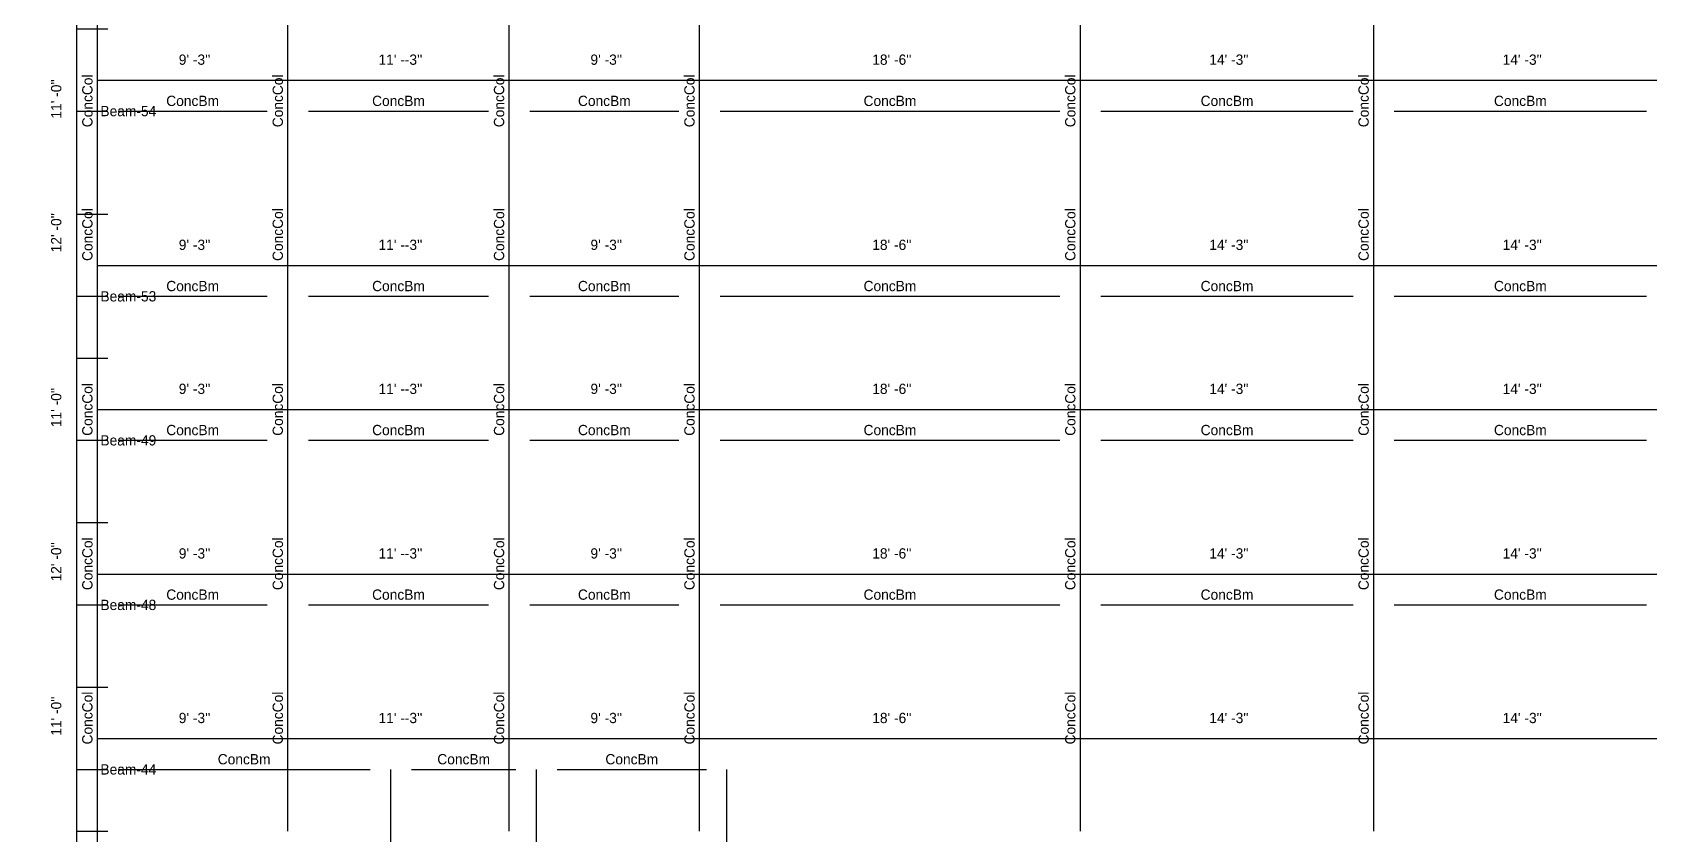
# Model space of a CAD drawing. Extents: x -38 to 2998, y -195 to 11529.
# Drawn here: x -38 to 905, y 1306 to 1774 of the extents above; entities that cross this region are included whole.
import ezdxf
from ezdxf.enums import TextEntityAlignment as Align

# ---------------------------------------------------------------- set-up
doc = ezdxf.new("R2010")
doc.units = 0
doc.header["$MEASUREMENT"] = 0
doc.layers.get('0').update_dxf_attribs({"linetype": 'CONTINUOUS'})
for name, color, linetype in [('CENTERLINES', 7, 'CONTINUOUS'), ('DIMENSIONS', 4, 'CONTINUOUS'), ('TEXT', 5, 'CONTINUOUS')]:
    doc.layers.add(name, color=color, linetype=linetype)
doc.dimstyles.get("Standard").update_dxf_attribs({"dimtxt": 0.18, "dimasz": 0.18, "dimexe": 0.18, "dimexo": 0.0625, "dimgap": 0.09, "dimtad": 0, "dimtih": 1, "dimtoh": 1, "dimdec": 4, "dimzin": 0, "dimtxsty": 'STANDARD', "dimcen": 0.09, "dimazin": 3, "dimtfac": 1, "dimtdec": 4, "dimtofl": 0, "dimtmove": 0, "dimatfit": 3, "dimtolj": 1, "dimtzin": 0})

# ---------------------------------------------------------------- blocks, each defined once
blk = doc.blocks.new('*D1087')
at = {"color": 1, "linetype": 'BYBLOCK'}
for points in [[(-8.29, 1340.29), (-7.23, 1339.23), (-16.77, 1348.77), (-15.71, 1347.71)], [(-8.29, 1196.29), (-7.23, 1195.23), (-16.77, 1204.77), (-15.71, 1203.71)]]:
    blk.add_solid(points, dxfattribs=at)
at = {"layer": 'DIMENSIONS', "color": 9, "linetype": 'BYBLOCK'}
for p, q in [((-12, 1344), (6, 1344)), ((-12, 1200), (6, 1200))]:
    blk.add_line(p, q, dxfattribs=at)
at = {"layer": 'DIMENSIONS', "color": 0, "linetype": 'BYBLOCK'}
blk.add_line((-12, 1200), (-12, 1344), dxfattribs=at)
at = {"layer": 'DIMENSIONS', "color": 0, "linetype": 'BYBLOCK', "insert": (-24, 1272), "char_height": 6, "attachment_point": 5, "rotation": 90}
blk.add_mtext("\\A1; 12' -0''", dxfattribs=at)
blk = doc.blocks.new('*D1088')
at = {"color": 1, "linetype": 'BYBLOCK'}
for points in [[(4.77, 1366.77), (3.71, 1365.71), (-3.71, 1358.29), (-4.77, 1357.23)], [(115.77, 1366.77), (114.71, 1365.71), (107.29, 1358.29), (106.23, 1357.23)]]:
    blk.add_solid(points, dxfattribs=at)
at = {"layer": 'DIMENSIONS', "color": 9, "linetype": 'BYBLOCK'}
for p, q in [((0, 1362), (0, 1380)), ((111, 1362), (111, 1380))]:
    blk.add_line(p, q, dxfattribs=at)
at = {"layer": 'DIMENSIONS', "color": 0, "linetype": 'BYBLOCK'}
blk.add_line((0, 1362), (111, 1362), dxfattribs=at)
at = {"layer": 'DIMENSIONS', "color": 0, "linetype": 'BYBLOCK', "insert": (55.5, 1374), "char_height": 6, "attachment_point": 5}
blk.add_mtext("\\A1; 9' -3''", dxfattribs=at)
blk = doc.blocks.new('*D1089')
at = {"color": 1, "linetype": 'BYBLOCK'}
for points in [[(115.77, 1366.77), (114.71, 1365.71), (107.29, 1358.29), (106.23, 1357.23)], [(244.77, 1366.77), (243.71, 1365.71), (236.29, 1358.29), (235.23, 1357.23)]]:
    blk.add_solid(points, dxfattribs=at)
at = {"layer": 'DIMENSIONS', "color": 9, "linetype": 'BYBLOCK'}
for p, q in [((111, 1362), (111, 1380)), ((240, 1362), (240, 1380))]:
    blk.add_line(p, q, dxfattribs=at)
at = {"layer": 'DIMENSIONS', "color": 0, "linetype": 'BYBLOCK'}
blk.add_line((111, 1362), (240, 1362), dxfattribs=at)
at = {"layer": 'DIMENSIONS', "color": 0, "linetype": 'BYBLOCK', "insert": (175.5, 1374), "char_height": 6, "attachment_point": 5}
blk.add_mtext("\\A1; 11' --3''", dxfattribs=at)
blk = doc.blocks.new('*D1090')
at = {"color": 1, "linetype": 'BYBLOCK'}
for points in [[(244.77, 1366.77), (243.71, 1365.71), (236.29, 1358.29), (235.23, 1357.23)], [(355.77, 1366.77), (354.71, 1365.71), (347.29, 1358.29), (346.23, 1357.23)]]:
    blk.add_solid(points, dxfattribs=at)
at = {"layer": 'DIMENSIONS', "color": 9, "linetype": 'BYBLOCK'}
for p, q in [((240, 1362), (240, 1380)), ((351, 1362), (351, 1380))]:
    blk.add_line(p, q, dxfattribs=at)
at = {"layer": 'DIMENSIONS', "color": 0, "linetype": 'BYBLOCK'}
blk.add_line((240, 1362), (351, 1362), dxfattribs=at)
at = {"layer": 'DIMENSIONS', "color": 0, "linetype": 'BYBLOCK', "insert": (295.5, 1374), "char_height": 6, "attachment_point": 5}
blk.add_mtext("\\A1; 9' -3''", dxfattribs=at)
blk = doc.blocks.new('*D1091')
at = {"color": 1, "linetype": 'BYBLOCK'}
for points in [[(355.77, 1366.77), (354.71, 1365.71), (347.29, 1358.29), (346.23, 1357.23)], [(577.77, 1366.77), (576.71, 1365.71), (569.29, 1358.29), (568.23, 1357.23)]]:
    blk.add_solid(points, dxfattribs=at)
at = {"layer": 'DIMENSIONS', "color": 9, "linetype": 'BYBLOCK'}
for p, q in [((351, 1362), (351, 1380)), ((573, 1362), (573, 1380))]:
    blk.add_line(p, q, dxfattribs=at)
at = {"layer": 'DIMENSIONS', "color": 0, "linetype": 'BYBLOCK'}
blk.add_line((351, 1362), (573, 1362), dxfattribs=at)
at = {"layer": 'DIMENSIONS', "color": 0, "linetype": 'BYBLOCK', "insert": (462, 1374), "char_height": 6, "attachment_point": 5}
blk.add_mtext("\\A1; 18' -6''", dxfattribs=at)
blk = doc.blocks.new('*D1092')
at = {"color": 1, "linetype": 'BYBLOCK'}
for points in [[(577.77, 1366.77), (576.71, 1365.71), (569.29, 1358.29), (568.23, 1357.23)], [(748.77, 1366.77), (747.71, 1365.71), (740.29, 1358.29), (739.23, 1357.23)]]:
    blk.add_solid(points, dxfattribs=at)
at = {"layer": 'DIMENSIONS', "color": 9, "linetype": 'BYBLOCK'}
for p, q in [((573, 1362), (573, 1380)), ((744, 1362), (744, 1380))]:
    blk.add_line(p, q, dxfattribs=at)
at = {"layer": 'DIMENSIONS', "color": 0, "linetype": 'BYBLOCK'}
blk.add_line((573, 1362), (744, 1362), dxfattribs=at)
at = {"layer": 'DIMENSIONS', "color": 0, "linetype": 'BYBLOCK', "insert": (658.5, 1374), "char_height": 6, "attachment_point": 5}
blk.add_mtext("\\A1; 14' -3''", dxfattribs=at)
blk = doc.blocks.new('*D1093')
at = {"color": 1, "linetype": 'BYBLOCK'}
for points in [[(748.77, 1366.77), (747.71, 1365.71), (740.29, 1358.29), (739.23, 1357.23)], [(919.77, 1366.77), (918.71, 1365.71), (911.29, 1358.29), (910.23, 1357.23)]]:
    blk.add_solid(points, dxfattribs=at)
at = {"layer": 'DIMENSIONS', "color": 9, "linetype": 'BYBLOCK'}
for p, q in [((744, 1362), (744, 1380)), ((915, 1362), (915, 1380))]:
    blk.add_line(p, q, dxfattribs=at)
at = {"layer": 'DIMENSIONS', "color": 0, "linetype": 'BYBLOCK'}
blk.add_line((744, 1362), (915, 1362), dxfattribs=at)
at = {"layer": 'DIMENSIONS', "color": 0, "linetype": 'BYBLOCK', "insert": (829.5, 1374), "char_height": 6, "attachment_point": 5}
blk.add_mtext("\\A1; 14' -3''", dxfattribs=at)
blk = doc.blocks.new('*D1103')
at = {"color": 1, "linetype": 'BYBLOCK'}
for points in [[(-8.29, 1532.29), (-7.23, 1531.23), (-16.77, 1540.77), (-15.71, 1539.71)], [(-8.29, 1388.29), (-7.23, 1387.23), (-16.77, 1396.77), (-15.71, 1395.71)]]:
    blk.add_solid(points, dxfattribs=at)
at = {"layer": 'DIMENSIONS', "color": 9, "linetype": 'BYBLOCK'}
for p, q in [((-12, 1536), (6, 1536)), ((-12, 1392), (6, 1392))]:
    blk.add_line(p, q, dxfattribs=at)
at = {"layer": 'DIMENSIONS', "color": 0, "linetype": 'BYBLOCK'}
blk.add_line((-12, 1392), (-12, 1536), dxfattribs=at)
at = {"layer": 'DIMENSIONS', "color": 0, "linetype": 'BYBLOCK', "insert": (-24, 1464), "char_height": 6, "attachment_point": 5, "rotation": 90}
blk.add_mtext("\\A1; 12' -0''", dxfattribs=at)
blk = doc.blocks.new('*D1104')
at = {"color": 1, "linetype": 'BYBLOCK'}
for points in [[(4.77, 1558.77), (3.71, 1557.71), (-3.71, 1550.29), (-4.77, 1549.23)], [(115.77, 1558.77), (114.71, 1557.71), (107.29, 1550.29), (106.23, 1549.23)]]:
    blk.add_solid(points, dxfattribs=at)
at = {"layer": 'DIMENSIONS', "color": 9, "linetype": 'BYBLOCK'}
for p, q in [((0, 1554), (0, 1572)), ((111, 1554), (111, 1572))]:
    blk.add_line(p, q, dxfattribs=at)
at = {"layer": 'DIMENSIONS', "color": 0, "linetype": 'BYBLOCK'}
blk.add_line((0, 1554), (111, 1554), dxfattribs=at)
at = {"layer": 'DIMENSIONS', "color": 0, "linetype": 'BYBLOCK', "insert": (55.5, 1566), "char_height": 6, "attachment_point": 5}
blk.add_mtext("\\A1; 9' -3''", dxfattribs=at)
blk = doc.blocks.new('*D1105')
at = {"color": 1, "linetype": 'BYBLOCK'}
for points in [[(115.77, 1558.77), (114.71, 1557.71), (107.29, 1550.29), (106.23, 1549.23)], [(244.77, 1558.77), (243.71, 1557.71), (236.29, 1550.29), (235.23, 1549.23)]]:
    blk.add_solid(points, dxfattribs=at)
at = {"layer": 'DIMENSIONS', "color": 9, "linetype": 'BYBLOCK'}
for p, q in [((111, 1554), (111, 1572)), ((240, 1554), (240, 1572))]:
    blk.add_line(p, q, dxfattribs=at)
at = {"layer": 'DIMENSIONS', "color": 0, "linetype": 'BYBLOCK'}
blk.add_line((111, 1554), (240, 1554), dxfattribs=at)
at = {"layer": 'DIMENSIONS', "color": 0, "linetype": 'BYBLOCK', "insert": (175.5, 1566), "char_height": 6, "attachment_point": 5}
blk.add_mtext("\\A1; 11' --3''", dxfattribs=at)
blk = doc.blocks.new('*D1106')
at = {"color": 1, "linetype": 'BYBLOCK'}
for points in [[(244.77, 1558.77), (243.71, 1557.71), (236.29, 1550.29), (235.23, 1549.23)], [(355.77, 1558.77), (354.71, 1557.71), (347.29, 1550.29), (346.23, 1549.23)]]:
    blk.add_solid(points, dxfattribs=at)
at = {"layer": 'DIMENSIONS', "color": 9, "linetype": 'BYBLOCK'}
for p, q in [((240, 1554), (240, 1572)), ((351, 1554), (351, 1572))]:
    blk.add_line(p, q, dxfattribs=at)
at = {"layer": 'DIMENSIONS', "color": 0, "linetype": 'BYBLOCK'}
blk.add_line((240, 1554), (351, 1554), dxfattribs=at)
at = {"layer": 'DIMENSIONS', "color": 0, "linetype": 'BYBLOCK', "insert": (295.5, 1566), "char_height": 6, "attachment_point": 5}
blk.add_mtext("\\A1; 9' -3''", dxfattribs=at)
blk = doc.blocks.new('*D1107')
at = {"color": 1, "linetype": 'BYBLOCK'}
for points in [[(355.77, 1558.77), (354.71, 1557.71), (347.29, 1550.29), (346.23, 1549.23)], [(577.77, 1558.77), (576.71, 1557.71), (569.29, 1550.29), (568.23, 1549.23)]]:
    blk.add_solid(points, dxfattribs=at)
at = {"layer": 'DIMENSIONS', "color": 9, "linetype": 'BYBLOCK'}
for p, q in [((351, 1554), (351, 1572)), ((573, 1554), (573, 1572))]:
    blk.add_line(p, q, dxfattribs=at)
at = {"layer": 'DIMENSIONS', "color": 0, "linetype": 'BYBLOCK'}
blk.add_line((351, 1554), (573, 1554), dxfattribs=at)
at = {"layer": 'DIMENSIONS', "color": 0, "linetype": 'BYBLOCK', "insert": (462, 1566), "char_height": 6, "attachment_point": 5}
blk.add_mtext("\\A1; 18' -6''", dxfattribs=at)
blk = doc.blocks.new('*D1108')
at = {"color": 1, "linetype": 'BYBLOCK'}
for points in [[(577.77, 1558.77), (576.71, 1557.71), (569.29, 1550.29), (568.23, 1549.23)], [(748.77, 1558.77), (747.71, 1557.71), (740.29, 1550.29), (739.23, 1549.23)]]:
    blk.add_solid(points, dxfattribs=at)
at = {"layer": 'DIMENSIONS', "color": 9, "linetype": 'BYBLOCK'}
for p, q in [((573, 1554), (573, 1572)), ((744, 1554), (744, 1572))]:
    blk.add_line(p, q, dxfattribs=at)
at = {"layer": 'DIMENSIONS', "color": 0, "linetype": 'BYBLOCK'}
blk.add_line((573, 1554), (744, 1554), dxfattribs=at)
at = {"layer": 'DIMENSIONS', "color": 0, "linetype": 'BYBLOCK', "insert": (658.5, 1566), "char_height": 6, "attachment_point": 5}
blk.add_mtext("\\A1; 14' -3''", dxfattribs=at)
blk = doc.blocks.new('*D1109')
at = {"color": 1, "linetype": 'BYBLOCK'}
for points in [[(748.77, 1558.77), (747.71, 1557.71), (740.29, 1550.29), (739.23, 1549.23)], [(919.77, 1558.77), (918.71, 1557.71), (911.29, 1550.29), (910.23, 1549.23)]]:
    blk.add_solid(points, dxfattribs=at)
at = {"layer": 'DIMENSIONS', "color": 9, "linetype": 'BYBLOCK'}
for p, q in [((744, 1554), (744, 1572)), ((915, 1554), (915, 1572))]:
    blk.add_line(p, q, dxfattribs=at)
at = {"layer": 'DIMENSIONS', "color": 0, "linetype": 'BYBLOCK'}
blk.add_line((744, 1554), (915, 1554), dxfattribs=at)
at = {"layer": 'DIMENSIONS', "color": 0, "linetype": 'BYBLOCK', "insert": (829.5, 1566), "char_height": 6, "attachment_point": 5}
blk.add_mtext("\\A1; 14' -3''", dxfattribs=at)
blk = doc.blocks.new('*D1119')
at = {"color": 1, "linetype": 'BYBLOCK'}
for points in [[(-8.29, 1724.29), (-7.23, 1723.23), (-16.77, 1732.77), (-15.71, 1731.71)], [(-8.29, 1580.29), (-7.23, 1579.23), (-16.77, 1588.77), (-15.71, 1587.71)]]:
    blk.add_solid(points, dxfattribs=at)
at = {"layer": 'DIMENSIONS', "color": 9, "linetype": 'BYBLOCK'}
for p, q in [((-12, 1728), (6, 1728)), ((-12, 1584), (6, 1584))]:
    blk.add_line(p, q, dxfattribs=at)
at = {"layer": 'DIMENSIONS', "color": 0, "linetype": 'BYBLOCK'}
blk.add_line((-12, 1584), (-12, 1728), dxfattribs=at)
at = {"layer": 'DIMENSIONS', "color": 0, "linetype": 'BYBLOCK', "insert": (-24, 1656), "char_height": 6, "attachment_point": 5, "rotation": 90}
blk.add_mtext("\\A1; 12' -0''", dxfattribs=at)
blk = doc.blocks.new('*D1120')
at = {"color": 1, "linetype": 'BYBLOCK'}
for points in [[(4.77, 1750.77), (3.71, 1749.71), (-3.71, 1742.29), (-4.77, 1741.23)], [(115.77, 1750.77), (114.71, 1749.71), (107.29, 1742.29), (106.23, 1741.23)]]:
    blk.add_solid(points, dxfattribs=at)
at = {"layer": 'DIMENSIONS', "color": 9, "linetype": 'BYBLOCK'}
for p, q in [((0, 1746), (0, 1764)), ((111, 1746), (111, 1764))]:
    blk.add_line(p, q, dxfattribs=at)
at = {"layer": 'DIMENSIONS', "color": 0, "linetype": 'BYBLOCK'}
blk.add_line((0, 1746), (111, 1746), dxfattribs=at)
at = {"layer": 'DIMENSIONS', "color": 0, "linetype": 'BYBLOCK', "insert": (55.5, 1758), "char_height": 6, "attachment_point": 5}
blk.add_mtext("\\A1; 9' -3''", dxfattribs=at)
blk = doc.blocks.new('*D1121')
at = {"color": 1, "linetype": 'BYBLOCK'}
for points in [[(115.77, 1750.77), (114.71, 1749.71), (107.29, 1742.29), (106.23, 1741.23)], [(244.77, 1750.77), (243.71, 1749.71), (236.29, 1742.29), (235.23, 1741.23)]]:
    blk.add_solid(points, dxfattribs=at)
at = {"layer": 'DIMENSIONS', "color": 9, "linetype": 'BYBLOCK'}
for p, q in [((111, 1746), (111, 1764)), ((240, 1746), (240, 1764))]:
    blk.add_line(p, q, dxfattribs=at)
at = {"layer": 'DIMENSIONS', "color": 0, "linetype": 'BYBLOCK'}
blk.add_line((111, 1746), (240, 1746), dxfattribs=at)
at = {"layer": 'DIMENSIONS', "color": 0, "linetype": 'BYBLOCK', "insert": (175.5, 1758), "char_height": 6, "attachment_point": 5}
blk.add_mtext("\\A1; 11' --3''", dxfattribs=at)
blk = doc.blocks.new('*D1122')
at = {"color": 1, "linetype": 'BYBLOCK'}
for points in [[(244.77, 1750.77), (243.71, 1749.71), (236.29, 1742.29), (235.23, 1741.23)], [(355.77, 1750.77), (354.71, 1749.71), (347.29, 1742.29), (346.23, 1741.23)]]:
    blk.add_solid(points, dxfattribs=at)
at = {"layer": 'DIMENSIONS', "color": 9, "linetype": 'BYBLOCK'}
for p, q in [((240, 1746), (240, 1764)), ((351, 1746), (351, 1764))]:
    blk.add_line(p, q, dxfattribs=at)
at = {"layer": 'DIMENSIONS', "color": 0, "linetype": 'BYBLOCK'}
blk.add_line((240, 1746), (351, 1746), dxfattribs=at)
at = {"layer": 'DIMENSIONS', "color": 0, "linetype": 'BYBLOCK', "insert": (295.5, 1758), "char_height": 6, "attachment_point": 5}
blk.add_mtext("\\A1; 9' -3''", dxfattribs=at)
blk = doc.blocks.new('*D1123')
at = {"color": 1, "linetype": 'BYBLOCK'}
for points in [[(355.77, 1750.77), (354.71, 1749.71), (347.29, 1742.29), (346.23, 1741.23)], [(577.77, 1750.77), (576.71, 1749.71), (569.29, 1742.29), (568.23, 1741.23)]]:
    blk.add_solid(points, dxfattribs=at)
at = {"layer": 'DIMENSIONS', "color": 9, "linetype": 'BYBLOCK'}
for p, q in [((351, 1746), (351, 1764)), ((573, 1746), (573, 1764))]:
    blk.add_line(p, q, dxfattribs=at)
at = {"layer": 'DIMENSIONS', "color": 0, "linetype": 'BYBLOCK'}
blk.add_line((351, 1746), (573, 1746), dxfattribs=at)
at = {"layer": 'DIMENSIONS', "color": 0, "linetype": 'BYBLOCK', "insert": (462, 1758), "char_height": 6, "attachment_point": 5}
blk.add_mtext("\\A1; 18' -6''", dxfattribs=at)
blk = doc.blocks.new('*D1124')
at = {"color": 1, "linetype": 'BYBLOCK'}
for points in [[(577.77, 1750.77), (576.71, 1749.71), (569.29, 1742.29), (568.23, 1741.23)], [(748.77, 1750.77), (747.71, 1749.71), (740.29, 1742.29), (739.23, 1741.23)]]:
    blk.add_solid(points, dxfattribs=at)
at = {"layer": 'DIMENSIONS', "color": 9, "linetype": 'BYBLOCK'}
for p, q in [((573, 1746), (573, 1764)), ((744, 1746), (744, 1764))]:
    blk.add_line(p, q, dxfattribs=at)
at = {"layer": 'DIMENSIONS', "color": 0, "linetype": 'BYBLOCK'}
blk.add_line((573, 1746), (744, 1746), dxfattribs=at)
at = {"layer": 'DIMENSIONS', "color": 0, "linetype": 'BYBLOCK', "insert": (658.5, 1758), "char_height": 6, "attachment_point": 5}
blk.add_mtext("\\A1; 14' -3''", dxfattribs=at)
blk = doc.blocks.new('*D1125')
at = {"color": 1, "linetype": 'BYBLOCK'}
for points in [[(748.77, 1750.77), (747.71, 1749.71), (740.29, 1742.29), (739.23, 1741.23)], [(919.77, 1750.77), (918.71, 1749.71), (911.29, 1742.29), (910.23, 1741.23)]]:
    blk.add_solid(points, dxfattribs=at)
at = {"layer": 'DIMENSIONS', "color": 9, "linetype": 'BYBLOCK'}
for p, q in [((744, 1746), (744, 1764)), ((915, 1746), (915, 1764))]:
    blk.add_line(p, q, dxfattribs=at)
at = {"layer": 'DIMENSIONS', "color": 0, "linetype": 'BYBLOCK'}
blk.add_line((744, 1746), (915, 1746), dxfattribs=at)
at = {"layer": 'DIMENSIONS', "color": 0, "linetype": 'BYBLOCK', "insert": (829.5, 1758), "char_height": 6, "attachment_point": 5}
blk.add_mtext("\\A1; 14' -3''", dxfattribs=at)
blk = doc.blocks.new('*D1135')
at = {"color": 1, "linetype": 'BYBLOCK'}
for points in [[(-8.29, 1916.29), (-7.23, 1915.23), (-16.77, 1924.77), (-15.71, 1923.71)], [(-8.29, 1772.29), (-7.23, 1771.23), (-16.77, 1780.77), (-15.71, 1779.71)]]:
    blk.add_solid(points, dxfattribs=at)
at = {"layer": 'DIMENSIONS', "color": 9, "linetype": 'BYBLOCK'}
for p, q in [((-12, 1920), (6, 1920)), ((-12, 1776), (6, 1776))]:
    blk.add_line(p, q, dxfattribs=at)
at = {"layer": 'DIMENSIONS', "color": 0, "linetype": 'BYBLOCK'}
blk.add_line((-12, 1776), (-12, 1920), dxfattribs=at)
at = {"layer": 'DIMENSIONS', "color": 0, "linetype": 'BYBLOCK', "insert": (-24, 1848), "char_height": 6, "attachment_point": 5, "rotation": 90}
blk.add_mtext("\\A1; 12' -0''", dxfattribs=at)
blk = doc.blocks.new('*D1573')
at = {"color": 1, "linetype": 'BYBLOCK'}
for points in [[(-8.29, 1436.29), (-7.23, 1435.23), (-16.77, 1444.77), (-15.71, 1443.71)], [(-8.29, 1304.29), (-7.23, 1303.23), (-16.77, 1312.77), (-15.71, 1311.71)]]:
    blk.add_solid(points, dxfattribs=at)
at = {"layer": 'DIMENSIONS', "color": 9, "linetype": 'BYBLOCK'}
for p, q in [((-12, 1440), (6, 1440)), ((-12, 1308), (6, 1308))]:
    blk.add_line(p, q, dxfattribs=at)
at = {"layer": 'DIMENSIONS', "color": 0, "linetype": 'BYBLOCK'}
blk.add_line((-12, 1308), (-12, 1440), dxfattribs=at)
at = {"layer": 'DIMENSIONS', "color": 0, "linetype": 'BYBLOCK', "insert": (-24, 1374), "char_height": 6, "attachment_point": 5, "rotation": 90}
blk.add_mtext("\\A1; 11' -0''", dxfattribs=at)
blk = doc.blocks.new('*D1574')
at = {"color": 1, "linetype": 'BYBLOCK'}
for points in [[(4.77, 1462.77), (3.71, 1461.71), (-3.71, 1454.29), (-4.77, 1453.23)], [(115.77, 1462.77), (114.71, 1461.71), (107.29, 1454.29), (106.23, 1453.23)]]:
    blk.add_solid(points, dxfattribs=at)
at = {"layer": 'DIMENSIONS', "color": 9, "linetype": 'BYBLOCK'}
for p, q in [((0, 1458), (0, 1476)), ((111, 1458), (111, 1476))]:
    blk.add_line(p, q, dxfattribs=at)
at = {"layer": 'DIMENSIONS', "color": 0, "linetype": 'BYBLOCK'}
blk.add_line((0, 1458), (111, 1458), dxfattribs=at)
at = {"layer": 'DIMENSIONS', "color": 0, "linetype": 'BYBLOCK', "insert": (55.5, 1470), "char_height": 6, "attachment_point": 5}
blk.add_mtext("\\A1; 9' -3''", dxfattribs=at)
blk = doc.blocks.new('*D1575')
at = {"color": 1, "linetype": 'BYBLOCK'}
for points in [[(115.77, 1462.77), (114.71, 1461.71), (107.29, 1454.29), (106.23, 1453.23)], [(244.77, 1462.77), (243.71, 1461.71), (236.29, 1454.29), (235.23, 1453.23)]]:
    blk.add_solid(points, dxfattribs=at)
at = {"layer": 'DIMENSIONS', "color": 9, "linetype": 'BYBLOCK'}
for p, q in [((111, 1458), (111, 1476)), ((240, 1458), (240, 1476))]:
    blk.add_line(p, q, dxfattribs=at)
at = {"layer": 'DIMENSIONS', "color": 0, "linetype": 'BYBLOCK'}
blk.add_line((111, 1458), (240, 1458), dxfattribs=at)
at = {"layer": 'DIMENSIONS', "color": 0, "linetype": 'BYBLOCK', "insert": (175.5, 1470), "char_height": 6, "attachment_point": 5}
blk.add_mtext("\\A1; 11' --3''", dxfattribs=at)
blk = doc.blocks.new('*D1576')
at = {"color": 1, "linetype": 'BYBLOCK'}
for points in [[(244.77, 1462.77), (243.71, 1461.71), (236.29, 1454.29), (235.23, 1453.23)], [(355.77, 1462.77), (354.71, 1461.71), (347.29, 1454.29), (346.23, 1453.23)]]:
    blk.add_solid(points, dxfattribs=at)
at = {"layer": 'DIMENSIONS', "color": 9, "linetype": 'BYBLOCK'}
for p, q in [((240, 1458), (240, 1476)), ((351, 1458), (351, 1476))]:
    blk.add_line(p, q, dxfattribs=at)
at = {"layer": 'DIMENSIONS', "color": 0, "linetype": 'BYBLOCK'}
blk.add_line((240, 1458), (351, 1458), dxfattribs=at)
at = {"layer": 'DIMENSIONS', "color": 0, "linetype": 'BYBLOCK', "insert": (295.5, 1470), "char_height": 6, "attachment_point": 5}
blk.add_mtext("\\A1; 9' -3''", dxfattribs=at)
blk = doc.blocks.new('*D1577')
at = {"color": 1, "linetype": 'BYBLOCK'}
for points in [[(355.77, 1462.77), (354.71, 1461.71), (347.29, 1454.29), (346.23, 1453.23)], [(577.77, 1462.77), (576.71, 1461.71), (569.29, 1454.29), (568.23, 1453.23)]]:
    blk.add_solid(points, dxfattribs=at)
at = {"layer": 'DIMENSIONS', "color": 9, "linetype": 'BYBLOCK'}
for p, q in [((351, 1458), (351, 1476)), ((573, 1458), (573, 1476))]:
    blk.add_line(p, q, dxfattribs=at)
at = {"layer": 'DIMENSIONS', "color": 0, "linetype": 'BYBLOCK'}
blk.add_line((351, 1458), (573, 1458), dxfattribs=at)
at = {"layer": 'DIMENSIONS', "color": 0, "linetype": 'BYBLOCK', "insert": (462, 1470), "char_height": 6, "attachment_point": 5}
blk.add_mtext("\\A1; 18' -6''", dxfattribs=at)
blk = doc.blocks.new('*D1578')
at = {"color": 1, "linetype": 'BYBLOCK'}
for points in [[(577.77, 1462.77), (576.71, 1461.71), (569.29, 1454.29), (568.23, 1453.23)], [(748.77, 1462.77), (747.71, 1461.71), (740.29, 1454.29), (739.23, 1453.23)]]:
    blk.add_solid(points, dxfattribs=at)
at = {"layer": 'DIMENSIONS', "color": 9, "linetype": 'BYBLOCK'}
for p, q in [((573, 1458), (573, 1476)), ((744, 1458), (744, 1476))]:
    blk.add_line(p, q, dxfattribs=at)
at = {"layer": 'DIMENSIONS', "color": 0, "linetype": 'BYBLOCK'}
blk.add_line((573, 1458), (744, 1458), dxfattribs=at)
at = {"layer": 'DIMENSIONS', "color": 0, "linetype": 'BYBLOCK', "insert": (658.5, 1470), "char_height": 6, "attachment_point": 5}
blk.add_mtext("\\A1; 14' -3''", dxfattribs=at)
blk = doc.blocks.new('*D1579')
at = {"color": 1, "linetype": 'BYBLOCK'}
for points in [[(748.77, 1462.77), (747.71, 1461.71), (740.29, 1454.29), (739.23, 1453.23)], [(919.77, 1462.77), (918.71, 1461.71), (911.29, 1454.29), (910.23, 1453.23)]]:
    blk.add_solid(points, dxfattribs=at)
at = {"layer": 'DIMENSIONS', "color": 9, "linetype": 'BYBLOCK'}
for p, q in [((744, 1458), (744, 1476)), ((915, 1458), (915, 1476))]:
    blk.add_line(p, q, dxfattribs=at)
at = {"layer": 'DIMENSIONS', "color": 0, "linetype": 'BYBLOCK'}
blk.add_line((744, 1458), (915, 1458), dxfattribs=at)
at = {"layer": 'DIMENSIONS', "color": 0, "linetype": 'BYBLOCK', "insert": (829.5, 1470), "char_height": 6, "attachment_point": 5}
blk.add_mtext("\\A1; 14' -3''", dxfattribs=at)
blk = doc.blocks.new('*D1589')
at = {"color": 1, "linetype": 'BYBLOCK'}
for points in [[(-8.29, 1616.29), (-7.23, 1615.23), (-16.77, 1624.77), (-15.71, 1623.71)], [(-8.29, 1484.29), (-7.23, 1483.23), (-16.77, 1492.77), (-15.71, 1491.71)]]:
    blk.add_solid(points, dxfattribs=at)
at = {"layer": 'DIMENSIONS', "color": 9, "linetype": 'BYBLOCK'}
for p, q in [((-12, 1620), (6, 1620)), ((-12, 1488), (6, 1488))]:
    blk.add_line(p, q, dxfattribs=at)
at = {"layer": 'DIMENSIONS', "color": 0, "linetype": 'BYBLOCK'}
blk.add_line((-12, 1488), (-12, 1620), dxfattribs=at)
at = {"layer": 'DIMENSIONS', "color": 0, "linetype": 'BYBLOCK', "insert": (-24, 1554), "char_height": 6, "attachment_point": 5, "rotation": 90}
blk.add_mtext("\\A1; 11' -0''", dxfattribs=at)
blk = doc.blocks.new('*D1590')
at = {"color": 1, "linetype": 'BYBLOCK'}
for points in [[(4.77, 1642.77), (3.71, 1641.71), (-3.71, 1634.29), (-4.77, 1633.23)], [(115.77, 1642.77), (114.71, 1641.71), (107.29, 1634.29), (106.23, 1633.23)]]:
    blk.add_solid(points, dxfattribs=at)
at = {"layer": 'DIMENSIONS', "color": 9, "linetype": 'BYBLOCK'}
for p, q in [((0, 1638), (0, 1656)), ((111, 1638), (111, 1656))]:
    blk.add_line(p, q, dxfattribs=at)
at = {"layer": 'DIMENSIONS', "color": 0, "linetype": 'BYBLOCK'}
blk.add_line((0, 1638), (111, 1638), dxfattribs=at)
at = {"layer": 'DIMENSIONS', "color": 0, "linetype": 'BYBLOCK', "insert": (55.5, 1650), "char_height": 6, "attachment_point": 5}
blk.add_mtext("\\A1; 9' -3''", dxfattribs=at)
blk = doc.blocks.new('*D1591')
at = {"color": 1, "linetype": 'BYBLOCK'}
for points in [[(115.77, 1642.77), (114.71, 1641.71), (107.29, 1634.29), (106.23, 1633.23)], [(244.77, 1642.77), (243.71, 1641.71), (236.29, 1634.29), (235.23, 1633.23)]]:
    blk.add_solid(points, dxfattribs=at)
at = {"layer": 'DIMENSIONS', "color": 9, "linetype": 'BYBLOCK'}
for p, q in [((111, 1638), (111, 1656)), ((240, 1638), (240, 1656))]:
    blk.add_line(p, q, dxfattribs=at)
at = {"layer": 'DIMENSIONS', "color": 0, "linetype": 'BYBLOCK'}
blk.add_line((111, 1638), (240, 1638), dxfattribs=at)
at = {"layer": 'DIMENSIONS', "color": 0, "linetype": 'BYBLOCK', "insert": (175.5, 1650), "char_height": 6, "attachment_point": 5}
blk.add_mtext("\\A1; 11' --3''", dxfattribs=at)
blk = doc.blocks.new('*D1592')
at = {"color": 1, "linetype": 'BYBLOCK'}
for points in [[(244.77, 1642.77), (243.71, 1641.71), (236.29, 1634.29), (235.23, 1633.23)], [(355.77, 1642.77), (354.71, 1641.71), (347.29, 1634.29), (346.23, 1633.23)]]:
    blk.add_solid(points, dxfattribs=at)
at = {"layer": 'DIMENSIONS', "color": 9, "linetype": 'BYBLOCK'}
for p, q in [((240, 1638), (240, 1656)), ((351, 1638), (351, 1656))]:
    blk.add_line(p, q, dxfattribs=at)
at = {"layer": 'DIMENSIONS', "color": 0, "linetype": 'BYBLOCK'}
blk.add_line((240, 1638), (351, 1638), dxfattribs=at)
at = {"layer": 'DIMENSIONS', "color": 0, "linetype": 'BYBLOCK', "insert": (295.5, 1650), "char_height": 6, "attachment_point": 5}
blk.add_mtext("\\A1; 9' -3''", dxfattribs=at)
blk = doc.blocks.new('*D1593')
at = {"color": 1, "linetype": 'BYBLOCK'}
for points in [[(355.77, 1642.77), (354.71, 1641.71), (347.29, 1634.29), (346.23, 1633.23)], [(577.77, 1642.77), (576.71, 1641.71), (569.29, 1634.29), (568.23, 1633.23)]]:
    blk.add_solid(points, dxfattribs=at)
at = {"layer": 'DIMENSIONS', "color": 9, "linetype": 'BYBLOCK'}
for p, q in [((351, 1638), (351, 1656)), ((573, 1638), (573, 1656))]:
    blk.add_line(p, q, dxfattribs=at)
at = {"layer": 'DIMENSIONS', "color": 0, "linetype": 'BYBLOCK'}
blk.add_line((351, 1638), (573, 1638), dxfattribs=at)
at = {"layer": 'DIMENSIONS', "color": 0, "linetype": 'BYBLOCK', "insert": (462, 1650), "char_height": 6, "attachment_point": 5}
blk.add_mtext("\\A1; 18' -6''", dxfattribs=at)
blk = doc.blocks.new('*D1594')
at = {"color": 1, "linetype": 'BYBLOCK'}
for points in [[(577.77, 1642.77), (576.71, 1641.71), (569.29, 1634.29), (568.23, 1633.23)], [(748.77, 1642.77), (747.71, 1641.71), (740.29, 1634.29), (739.23, 1633.23)]]:
    blk.add_solid(points, dxfattribs=at)
at = {"layer": 'DIMENSIONS', "color": 9, "linetype": 'BYBLOCK'}
for p, q in [((573, 1638), (573, 1656)), ((744, 1638), (744, 1656))]:
    blk.add_line(p, q, dxfattribs=at)
at = {"layer": 'DIMENSIONS', "color": 0, "linetype": 'BYBLOCK'}
blk.add_line((573, 1638), (744, 1638), dxfattribs=at)
at = {"layer": 'DIMENSIONS', "color": 0, "linetype": 'BYBLOCK', "insert": (658.5, 1650), "char_height": 6, "attachment_point": 5}
blk.add_mtext("\\A1; 14' -3''", dxfattribs=at)
blk = doc.blocks.new('*D1595')
at = {"color": 1, "linetype": 'BYBLOCK'}
for points in [[(748.77, 1642.77), (747.71, 1641.71), (740.29, 1634.29), (739.23, 1633.23)], [(919.77, 1642.77), (918.71, 1641.71), (911.29, 1634.29), (910.23, 1633.23)]]:
    blk.add_solid(points, dxfattribs=at)
at = {"layer": 'DIMENSIONS', "color": 9, "linetype": 'BYBLOCK'}
for p, q in [((744, 1638), (744, 1656)), ((915, 1638), (915, 1656))]:
    blk.add_line(p, q, dxfattribs=at)
at = {"layer": 'DIMENSIONS', "color": 0, "linetype": 'BYBLOCK'}
blk.add_line((744, 1638), (915, 1638), dxfattribs=at)
at = {"layer": 'DIMENSIONS', "color": 0, "linetype": 'BYBLOCK', "insert": (829.5, 1650), "char_height": 6, "attachment_point": 5}
blk.add_mtext("\\A1; 14' -3''", dxfattribs=at)
blk = doc.blocks.new('*D1605')
at = {"color": 1, "linetype": 'BYBLOCK'}
for points in [[(-8.29, 1796.29), (-7.23, 1795.23), (-16.77, 1804.77), (-15.71, 1803.71)], [(-8.29, 1664.29), (-7.23, 1663.23), (-16.77, 1672.77), (-15.71, 1671.71)]]:
    blk.add_solid(points, dxfattribs=at)
at = {"layer": 'DIMENSIONS', "color": 9, "linetype": 'BYBLOCK'}
for p, q in [((-12, 1800), (6, 1800)), ((-12, 1668), (6, 1668))]:
    blk.add_line(p, q, dxfattribs=at)
at = {"layer": 'DIMENSIONS', "color": 0, "linetype": 'BYBLOCK'}
blk.add_line((-12, 1668), (-12, 1800), dxfattribs=at)
at = {"layer": 'DIMENSIONS', "color": 0, "linetype": 'BYBLOCK', "insert": (-24, 1734), "char_height": 6, "attachment_point": 5, "rotation": 90}
blk.add_mtext("\\A1; 11' -0''", dxfattribs=at)

msp = doc.modelspace()

# ---------------------------------------------------------------- linework, layer by layer
at = {"layer": 'CENTERLINES', "color": 0, "linetype": 'CONTINUOUS'}
for p, q in [((0, 1668), (0, 1800)), ((111, 1668), (111, 1800)), ((240, 1668), (240, 1800)), ((351, 1668), (351, 1800)), ((573, 1668), (573, 1800)), ((744, 1668), (744, 1800)), ((0, 1584), (0, 1728)), ((12, 1728), (99, 1728)), ((111, 1584), (111, 1728)), ((123, 1728), (228, 1728)), ((240, 1584), (240, 1728)), ((252, 1728), (339, 1728)), ((351, 1584), (351, 1728)), ((363, 1728), (561, 1728)), ((573, 1584), (573, 1728)), ((585, 1728), (732, 1728)), ((744, 1584), (744, 1728)), ((756, 1728), (903, 1728)), ((0, 1488), (0, 1620)), ((12, 1620), (99, 1620)), ((111, 1488), (111, 1620)), ((123, 1620), (228, 1620)), ((240, 1488), (240, 1620)), ((252, 1620), (339, 1620)), ((351, 1488), (351, 1620)), ((363, 1620), (561, 1620)), ((573, 1488), (573, 1620)), ((585, 1620), (732, 1620)), ((744, 1488), (744, 1620)), ((756, 1620), (903, 1620)), ((0, 1392), (0, 1536)), ((12, 1536), (99, 1536)), ((111, 1392), (111, 1536)), ((123, 1536), (228, 1536)), ((240, 1392), (240, 1536)), ((252, 1536), (339, 1536)), ((351, 1392), (351, 1536)), ((363, 1536), (561, 1536)), ((573, 1392), (573, 1536)), ((585, 1536), (732, 1536)), ((744, 1392), (744, 1536)), ((756, 1536), (903, 1536)), ((0, 1308), (0, 1440)), ((12, 1440), (99, 1440)), ((111, 1308), (111, 1440)), ((123, 1440), (228, 1440)), ((240, 1308), (240, 1440)), ((252, 1440), (339, 1440)), ((351, 1308), (351, 1440)), ((363, 1440), (561, 1440)), ((573, 1308), (573, 1440)), ((585, 1440), (732, 1440)), ((744, 1308), (744, 1440)), ((756, 1440), (903, 1440)), ((0, 1200), (0, 1344)), ((12, 1344), (159, 1344)), ((171, 1200), (171, 1344)), ((183, 1344), (243.996, 1344)), ((255.996, 1200), (255.996, 1344)), ((267.996, 1344), (354.996, 1344)), ((366.996, 1200), (366.996, 1344))]:
    msp.add_line(p, q, dxfattribs=at)

# ---------------------------------------------------------------- texts
at = {"layer": 'TEXT', "color": 0}
for p in [(-6, 1734), (105, 1734), (234, 1734), (345, 1734), (567, 1734), (738, 1734), (-6, 1656), (105, 1656), (234, 1656), (345, 1656), (567, 1656), (738, 1656), (-6, 1554), (105, 1554), (234, 1554), (345, 1554), (567, 1554), (738, 1554), (-6, 1464), (105, 1464), (234, 1464), (345, 1464), (567, 1464), (738, 1464), (-6, 1374), (105, 1374), (234, 1374), (345, 1374), (567, 1374), (738, 1374)]:
    msp.add_text('ConcCol', height=6, rotation=90, dxfattribs=at).set_placement(p, align=Align.MIDDLE)
for s, p in [('ConcBm', (55.5, 1734)), ('ConcBm', (175.5, 1734)), ('ConcBm', (295.5, 1734)), ('ConcBm', (462, 1734)), ('ConcBm', (658.5, 1734)), ('ConcBm', (829.5, 1734)), ('Beam-54', (18, 1728)), ('Beam-53', (18, 1620)), ('ConcBm', (55.5, 1626)), ('ConcBm', (175.5, 1626)), ('ConcBm', (295.5, 1626)), ('ConcBm', (462, 1626)), ('ConcBm', (658.5, 1626)), ('ConcBm', (829.5, 1626)), ('Beam-49', (18, 1536)), ('ConcBm', (55.5, 1542)), ('ConcBm', (175.5, 1542)), ('ConcBm', (295.5, 1542)), ('ConcBm', (462, 1542)), ('ConcBm', (658.5, 1542)), ('ConcBm', (829.5, 1542)), ('Beam-48', (18, 1440)), ('ConcBm', (55.5, 1446)), ('ConcBm', (175.5, 1446)), ('ConcBm', (295.5, 1446)), ('ConcBm', (462, 1446)), ('ConcBm', (658.5, 1446)), ('ConcBm', (829.5, 1446)), ('ConcBm', (85.5, 1350)), ('ConcBm', (213.498, 1350)), ('ConcBm', (311.496, 1350)), ('Beam-44', (18, 1344))]:
    msp.add_text(s, height=6, dxfattribs=at).set_placement(p, align=Align.MIDDLE)

# ---------------------------------------------------------------- dimensions: what is measured, and where the dimension line sits
at = {"layer": 'DIMENSIONS'}
for base, p1, p2, picture, middle in [((-12, 1920), (-24, 1776), (-24, 1920), '*D1135', (-24, 1848)), ((-12, 1800), (-24, 1668), (-24, 1800), '*D1605', (-24, 1734)), ((111, 1746), (0, 1734), (111, 1734), '*D1120', (55.5, 1734)), ((240, 1746), (111, 1734), (240, 1734), '*D1121', (175.5, 1734)), ((351, 1746), (240, 1734), (351, 1734), '*D1122', (295.5, 1734)), ((573, 1746), (351, 1734), (573, 1734), '*D1123', (462, 1734)), ((744, 1746), (573, 1734), (744, 1734), '*D1124', (658.5, 1734)), ((915, 1746), (744, 1734), (915, 1734), '*D1125', (829.5, 1734)), ((-12, 1728), (-24, 1584), (-24, 1728), '*D1119', (-24, 1656)), ((111, 1638), (0, 1626), (111, 1626), '*D1590', (55.5, 1626)), ((240, 1638), (111, 1626), (240, 1626), '*D1591', (175.5, 1626)), ((351, 1638), (240, 1626), (351, 1626), '*D1592', (295.5, 1626)), ((573, 1638), (351, 1626), (573, 1626), '*D1593', (462, 1626)), ((744, 1638), (573, 1626), (744, 1626), '*D1594', (658.5, 1626)), ((915, 1638), (744, 1626), (915, 1626), '*D1595', (829.5, 1626)), ((-12, 1620), (-24, 1488), (-24, 1620), '*D1589', (-24, 1554)), ((111, 1554), (0, 1542), (111, 1542), '*D1104', (55.5, 1542)), ((240, 1554), (111, 1542), (240, 1542), '*D1105', (175.5, 1542)), ((351, 1554), (240, 1542), (351, 1542), '*D1106', (295.5, 1542)), ((573, 1554), (351, 1542), (573, 1542), '*D1107', (462, 1542)), ((744, 1554), (573, 1542), (744, 1542), '*D1108', (658.5, 1542)), ((915, 1554), (744, 1542), (915, 1542), '*D1109', (829.5, 1542)), ((-12, 1536), (-24, 1392), (-24, 1536), '*D1103', (-24, 1464)), ((111, 1458), (0, 1446), (111, 1446), '*D1574', (55.5, 1446)), ((240, 1458), (111, 1446), (240, 1446), '*D1575', (175.5, 1446)), ((351, 1458), (240, 1446), (351, 1446), '*D1576', (295.5, 1446)), ((573, 1458), (351, 1446), (573, 1446), '*D1577', (462, 1446)), ((744, 1458), (573, 1446), (744, 1446), '*D1578', (658.5, 1446)), ((915, 1458), (744, 1446), (915, 1446), '*D1579', (829.5, 1446)), ((-12, 1440), (-24, 1308), (-24, 1440), '*D1573', (-24, 1374)), ((111, 1362), (0, 1350), (111, 1350), '*D1088', (55.5, 1350)), ((240, 1362), (111, 1350), (240, 1350), '*D1089', (175.5, 1350)), ((351, 1362), (240, 1350), (351, 1350), '*D1090', (295.5, 1350)), ((573, 1362), (351, 1350), (573, 1350), '*D1091', (462, 1350)), ((744, 1362), (573, 1350), (744, 1350), '*D1092', (658.5, 1350)), ((915, 1362), (744, 1350), (915, 1350), '*D1093', (829.5, 1350)), ((-12, 1344), (-24, 1200), (-24, 1344), '*D1087', (-24, 1272))]:
    dim = msp.add_linear_dim(base=base, p1=p1, p2=p2, dimstyle='STANDARD', dxfattribs=at)
    dim.commit()
    dim.dimension.update_dxf_attribs({"geometry": picture, "text_midpoint": middle})

doc.saveas('drawing.dxf')
